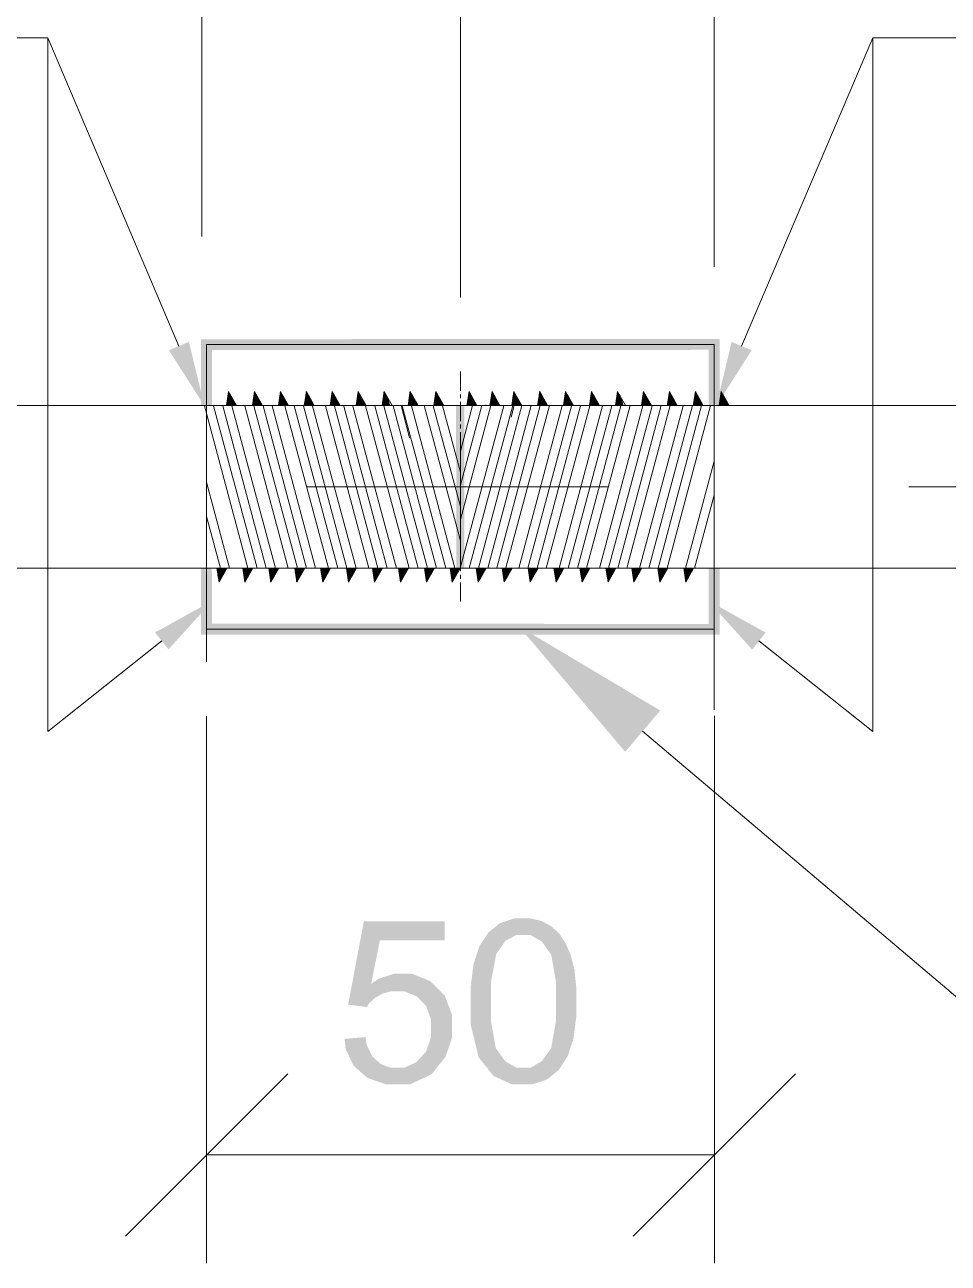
# Model space of a CAD drawing. Header units: millimetres. Extents: x 2 to 579, y 1 to 405.
# Drawn here: x 196 to 203.67, y 104 to 114.29 of the extents above; entities that cross this region are included whole.
import ezdxf

# ---------------------------------------------------------------- set-up
doc = ezdxf.new("R2010")
doc.units = ezdxf.units.MM
doc.linetypes.add('XKITLINE00', pattern=[0])
doc.layers.add('LinkedObject', color=7, linetype='Continuous', lineweight=0)

# ---------------------------------------------------------------- blocks, each defined once
blk = doc.blocks.new('*A4')
at = {"layer": 'LinkedObject'}
for color, points in [(6, [(197.197, 111.585), (197.363, 111.655), (197.491, 111.123)]), (4, [(201.774, 111.679), (197.554, 111.587), (197.464, 111.677)]), (4, [(197.464, 111.677), (197.554, 111.125), (197.464, 111.125)]), (4, [(197.554, 111.587), (197.554, 111.125), (197.464, 111.677)]), (4, [(201.684, 111.589), (197.554, 111.587), (201.774, 111.679)]), (4, [(201.774, 111.125), (201.684, 111.589), (201.774, 111.679)]), (4, [(201.684, 111.125), (201.684, 111.589), (201.774, 111.125)]), (6, [(201.874, 111.655), (202.04, 111.585), (201.746, 111.123)]), (4, [(199.583, 111.125), (199.653, 109.775), (199.586, 109.775)]), (4, [(199.651, 111.125), (199.653, 109.775), (199.583, 111.125)]), (4, [(197.463, 109.775), (197.554, 109.313), (197.464, 109.223)]), (4, [(197.553, 109.775), (197.554, 109.313), (197.463, 109.775)]), (4, [(201.774, 109.221), (201.684, 109.775), (201.774, 109.775)]), (4, [(201.684, 109.311), (201.684, 109.775), (201.774, 109.221)]), (6, [(197.193, 109.099), (197.081, 109.24), (197.56, 109.505)]), (6, [(202.156, 109.239), (202.044, 109.098), (201.677, 109.505)]), (4, [(197.554, 109.313), (201.684, 109.311), (197.464, 109.223)]), (4, [(197.464, 109.223), (201.684, 109.311), (201.774, 109.221)]), (1, [(201.28, 108.591), (200.989, 108.248), (200.104, 109.292)]), (7, [(200.07, 106.864), (200.085, 106.726), (199.948, 106.824)]), (7, [(200.144, 106.864), (200.085, 106.726), (200.07, 106.864)]), (7, [(200.085, 106.726), (200.144, 106.864), (200.142, 106.726)]), (7, [(200.144, 106.864), (200.2, 106.726), (200.142, 106.726)]), (7, [(200.293, 106.842), (200.144, 106.864), (200.198, 106.864)]), (7, [(200.334, 106.82), (200.144, 106.864), (200.293, 106.842)]), (7, [(200.297, 106.671), (200.144, 106.864), (200.334, 106.82)]), (7, [(200.2, 106.726), (200.144, 106.864), (200.297, 106.671)]), (7, [(198.95, 106.681), (198.686, 106.147), (198.817, 106.839)]), (7, [(199.487, 106.681), (198.817, 106.839), (199.487, 106.839)]), (7, [(198.95, 106.681), (198.817, 106.839), (199.487, 106.681)]), (7, [(199.851, 106.745), (199.959, 106.629), (199.778, 106.633)]), (7, [(199.994, 106.678), (199.851, 106.745), (199.9, 106.785)]), (7, [(199.959, 106.629), (199.851, 106.745), (199.994, 106.678)]), (7, [(199.948, 106.824), (200.085, 106.726), (199.9, 106.785)]), (7, [(199.9, 106.785), (200.085, 106.726), (199.994, 106.678)]), (7, [(200.334, 106.82), (200.335, 106.616), (200.297, 106.671)]), (7, [(200.375, 106.798), (200.335, 106.616), (200.334, 106.82)]), (7, [(200.443, 106.735), (200.335, 106.616), (200.375, 106.798)]), (7, [(198.877, 106.319), (198.686, 106.147), (198.95, 106.681)]), (7, [(200.469, 106.694), (200.335, 106.616), (200.443, 106.735)]), (7, [(200.469, 106.694), (200.374, 106.562), (200.335, 106.616)]), (7, [(200.496, 106.653), (200.374, 106.562), (200.469, 106.694)]), (7, [(200.538, 106.552), (200.374, 106.562), (200.496, 106.653)]), (7, [(199.917, 106.568), (199.704, 106.294), (199.753, 106.56)]), (7, [(199.874, 106.34), (199.704, 106.294), (199.917, 106.568)]), (7, [(199.753, 106.56), (199.704, 106.294), (199.729, 106.487)]), (7, [(199.778, 106.633), (199.959, 106.629), (199.753, 106.56)]), (7, [(199.753, 106.56), (199.959, 106.629), (199.917, 106.568)]), (7, [(200.553, 106.493), (200.413, 106.34), (200.374, 106.562)]), (7, [(200.553, 106.493), (200.374, 106.562), (200.538, 106.552)]), (7, [(200.568, 106.434), (200.413, 106.34), (200.553, 106.493)]), (7, [(200.583, 106.274), (200.413, 106.34), (200.568, 106.434)]), (7, [(199.065, 106.403), (198.877, 106.319), (198.937, 106.361)]), (7, [(199.047, 106.258), (198.877, 106.319), (199.065, 106.403)]), (7, [(199.047, 106.258), (199.065, 106.403), (199.087, 106.258)]), (7, [(199.087, 106.258), (199.065, 106.403), (199.152, 106.258)]), (7, [(199.131, 106.403), (199.152, 106.258), (199.065, 106.403)]), (7, [(199.368, 106.342), (199.131, 106.403), (199.22, 106.403)]), (7, [(199.256, 106.216), (199.131, 106.403), (199.368, 106.342)]), (7, [(199.152, 106.258), (199.131, 106.403), (199.256, 106.216)]), (7, [(199.256, 106.216), (199.368, 106.342), (199.296, 106.175)]), (7, [(199.296, 106.175), (199.368, 106.342), (199.335, 106.134)]), (7, [(199.429, 106.281), (199.335, 106.134), (199.368, 106.342)]), (7, [(199.704, 106.174), (199.874, 106.34), (199.874, 106.174)]), (7, [(199.704, 106.294), (199.874, 106.34), (199.704, 106.174)]), (7, [(200.583, 106.274), (200.413, 106.174), (200.413, 106.34)]), (7, [(198.686, 106.147), (198.877, 106.319), (198.974, 106.239)]), (7, [(198.942, 106.221), (198.686, 106.147), (198.974, 106.239)]), (7, [(198.974, 106.239), (198.877, 106.319), (199.047, 106.258)]), (7, [(199.335, 106.134), (199.429, 106.281), (199.375, 106.023)]), (7, [(199.375, 106.023), (199.429, 106.281), (199.55, 106.062)]), (7, [(199.55, 106.062), (199.429, 106.281), (199.49, 106.22)]), (7, [(200.583, 106.174), (200.413, 106.174), (200.583, 106.274)]), (7, [(198.91, 106.203), (198.686, 106.147), (198.942, 106.221)]), (7, [(198.86, 106.156), (198.686, 106.147), (198.91, 106.203)]), (7, [(198.686, 106.147), (198.86, 106.156), (198.842, 106.127)]), (7, [(199.874, 106.174), (199.704, 105.984), (199.704, 106.174)]), (7, [(199.874, 106.007), (199.704, 105.984), (199.874, 106.174)]), (7, [(200.583, 106.174), (200.413, 106.008), (200.413, 106.174)]), (7, [(200.583, 106.055), (200.413, 106.008), (200.583, 106.174)]), (7, [(199.375, 106.023), (199.55, 106.062), (199.375, 105.952)]), (7, [(199.375, 105.952), (199.55, 106.062), (199.375, 105.877)]), (7, [(199.55, 105.966), (199.375, 105.877), (199.55, 106.062)]), (7, [(200.374, 105.787), (200.583, 106.055), (200.534, 105.79)]), (7, [(200.413, 106.008), (200.583, 106.055), (200.374, 105.787)]), (7, [(200.534, 105.79), (200.583, 106.055), (200.559, 105.863)]), (7, [(199.334, 105.757), (199.55, 105.966), (199.444, 105.649)]), (7, [(199.375, 105.877), (199.55, 105.966), (199.334, 105.757)]), (7, [(199.444, 105.649), (199.55, 105.966), (199.497, 105.716)]), (7, [(199.497, 105.716), (199.55, 105.966), (199.55, 105.874)]), (7, [(199.874, 106.007), (199.838, 105.625), (199.704, 105.984)]), (7, [(199.704, 105.984), (199.838, 105.625), (199.771, 105.709)]), (7, [(199.913, 105.786), (199.838, 105.625), (199.874, 106.007)]), (7, [(198.84, 105.813), (198.657, 105.862), (198.831, 105.877)]), (7, [(198.657, 105.862), (198.789, 105.588), (198.665, 105.777)]), (7, [(198.84, 105.813), (198.789, 105.588), (198.657, 105.862)]), (7, [(198.885, 105.718), (198.789, 105.588), (198.84, 105.813)]), (7, [(198.665, 105.777), (198.789, 105.588), (198.731, 105.64)]), (7, [(198.789, 105.588), (198.885, 105.718), (198.848, 105.537)]), (7, [(198.92, 105.686), (198.848, 105.537), (198.885, 105.718)]), (7, [(199.293, 105.712), (199.444, 105.649), (199.252, 105.667)]), (7, [(199.334, 105.757), (199.444, 105.649), (199.293, 105.712)]), (7, [(199.838, 105.625), (199.913, 105.786), (199.952, 105.731)]), (7, [(199.991, 105.676), (199.838, 105.625), (199.952, 105.731)]), (7, [(200.335, 105.732), (200.437, 105.604), (200.296, 105.677)]), (7, [(200.534, 105.79), (200.335, 105.732), (200.374, 105.787)]), (7, [(200.51, 105.717), (200.335, 105.732), (200.534, 105.79)]), (7, [(200.437, 105.604), (200.335, 105.732), (200.51, 105.717)]), (7, [(198.955, 105.654), (198.848, 105.537), (198.92, 105.686)]), (7, [(198.955, 105.654), (199.09, 105.485), (198.848, 105.537)]), (7, [(199.04, 105.622), (199.09, 105.485), (198.955, 105.654)]), (7, [(199.09, 105.622), (199.09, 105.485), (199.04, 105.622)]), (7, [(199.09, 105.485), (199.444, 105.649), (199.202, 105.485)]), (7, [(199.15, 105.622), (199.444, 105.649), (199.09, 105.485)]), (7, [(199.15, 105.622), (199.09, 105.485), (199.09, 105.622)]), (7, [(199.252, 105.667), (199.444, 105.649), (199.15, 105.622)]), (7, [(199.202, 105.485), (199.444, 105.649), (199.379, 105.567)]), (7, [(199.991, 105.676), (200.144, 105.485), (199.838, 105.625)]), (7, [(199.838, 105.625), (200.144, 105.485), (199.893, 105.555)]), (7, [(200.087, 105.622), (200.144, 105.485), (199.991, 105.676)]), (7, [(200.144, 105.485), (200.087, 105.622), (200.144, 105.622)]), (7, [(200.144, 105.485), (200.201, 105.622), (200.218, 105.485)]), (7, [(200.201, 105.622), (200.144, 105.485), (200.144, 105.622)]), (7, [(200.389, 105.565), (200.201, 105.622), (200.296, 105.677)]), (7, [(200.34, 105.525), (200.201, 105.622), (200.389, 105.565)]), (7, [(200.218, 105.485), (200.201, 105.622), (200.34, 105.525)]), (7, [(200.296, 105.677), (200.437, 105.604), (200.389, 105.565)]), (7, [(198.848, 105.537), (199.09, 105.485), (198.998, 105.485)]), (7, [(199.893, 105.555), (200.144, 105.485), (200.046, 105.485)])]:
    blk.add_hatch(color=color, dxfattribs=at).paths.add_polyline_path(points, flags=17)
at = {"layer": 'LinkedObject', "color": 6, "linetype": 'XKITLINE00', "lineweight": 0}
for p, q in [((197.469, 112.532), (197.469, 121.212)), ((199.619, 112.025), (199.619, 121.212)), ((199.619, 112.309), (199.619, 121.212)), ((201.729, 112.279), (201.729, 121.212)), ((196.191, 114.183), (191.195, 114.183)), ((197.28, 111.62), (196.191, 114.183)), ((196.191, 108.418), (196.191, 114.183)), ((201.957, 111.62), (203.047, 114.183)), ((203.046, 108.418), (203.047, 114.183)), ((203.047, 114.183), (208.042, 114.183)), ((198.346, 110.45), (200.846, 110.45)), ((203.346, 110.45), (216.519, 110.45)), ((197.137, 109.169), (196.191, 108.418)), ((202.1, 109.169), (203.046, 108.418)), ((197.51, 108.545), (197.51, 103.998)), ((201.73, 108.547), (201.73, 103.998)), ((198.185, 105.573), (196.835, 104.223)), ((201.055, 104.223), (202.405, 105.573)), ((197.51, 104.898), (201.73, 104.898))]:
    blk.add_line(p, q, dxfattribs=at)
at = {"layer": 'LinkedObject', "color": 7, "linetype": 'XKITLINE00', "lineweight": 0}
for p, q in [((197.469, 111.632), (197.469, 111.632)), ((199.619, 111.409), (199.619, 111.409)), ((201.729, 111.379), (201.729, 111.379)), ((185.053, 111.125), (214.187, 111.125)), ((199.619, 111.125), (199.619, 111.125)), ((214.187, 109.775), (185.053, 109.775)), ((197.51, 109.445), (197.51, 109.445)), ((201.73, 109.447), (201.73, 109.447)), ((201.73, 104.898), (201.73, 104.898))]:
    blk.add_line(p, q, dxfattribs=at)
at = {"layer": 'LinkedObject', "color": 4, "linetype": 'XKITLINE00', "lineweight": 0}
for p, q in [((197.509, 111.632), (201.729, 111.634)), ((197.509, 111.125), (197.509, 111.632)), ((201.729, 111.125), (201.729, 111.634)), ((201.729, 111.634), (201.729, 108.597)), ((197.509, 111.485), (197.509, 108.996)), ((199.619, 110.747), (199.619, 109.775)), ((197.509, 109.775), (197.509, 109.268)), ((201.729, 109.776), (201.729, 109.266)), ((197.509, 109.268), (201.729, 109.266))]:
    blk.add_line(p, q, dxfattribs=at)
at = {"layer": 'LinkedObject', "color": 9, "linetype": 'XKITLINE00', "lineweight": 0}
for p, q in [((199.619, 111.249), (199.619, 111.409)), ((199.619, 111.187), (199.619, 111.218)), ((199.619, 110.999), (199.619, 111.156)), ((199.619, 110.997), (199.619, 111.125)), ((199.619, 110.937), (199.619, 110.968)), ((199.619, 110.935), (199.619, 110.966)), ((199.619, 110.749), (199.619, 110.906)), ((199.619, 110.747), (199.619, 110.903)), ((199.619, 110.687), (199.619, 110.718)), ((199.619, 110.685), (199.619, 110.716)), ((199.619, 110.499), (199.619, 110.656)), ((199.619, 110.497), (199.619, 110.653)), ((199.619, 110.437), (199.619, 110.468)), ((199.619, 110.435), (199.619, 110.466)), ((199.619, 110.249), (199.619, 110.406)), ((199.619, 110.247), (199.619, 110.403)), ((199.619, 110.187), (199.619, 110.218)), ((199.619, 110.185), (199.619, 110.216)), ((199.619, 109.999), (199.619, 110.156)), ((199.619, 109.997), (199.619, 110.153)), ((199.619, 109.937), (199.619, 109.968)), ((199.619, 109.935), (199.619, 109.966)), ((199.619, 109.749), (199.619, 109.906)), ((199.619, 109.775), (199.619, 109.903)), ((199.619, 109.687), (199.619, 109.718)), ((199.619, 109.496), (199.619, 109.656))]:
    blk.add_line(p, q, dxfattribs=at)
at = {"layer": 'LinkedObject', "color": 1, "linetype": 'XKITLINE00', "lineweight": 0}
for p, q in [((197.692, 111.243), (197.675, 111.125)), ((197.681, 111.169), (197.693, 111.125)), ((197.682, 111.176), (197.696, 111.125)), ((197.684, 111.19), (197.702, 111.125)), ((197.685, 111.198), (197.705, 111.125)), ((197.687, 111.212), (197.711, 111.125)), ((197.688, 111.219), (197.714, 111.125)), ((197.691, 111.234), (197.72, 111.125)), ((197.758, 111.125), (197.692, 111.243)), ((197.692, 111.241), (197.723, 111.125)), ((197.702, 111.225), (197.729, 111.125)), ((197.708, 111.214), (197.732, 111.125)), ((197.719, 111.194), (197.738, 111.125)), ((197.725, 111.183), (197.741, 111.125)), ((197.907, 111.243), (197.89, 111.125)), ((197.897, 111.169), (197.909, 111.125)), ((197.898, 111.176), (197.912, 111.125)), ((197.9, 111.191), (197.918, 111.125)), ((197.901, 111.198), (197.921, 111.125)), ((197.903, 111.212), (197.927, 111.125)), ((197.904, 111.22), (197.929, 111.125)), ((197.906, 111.234), (197.935, 111.125)), ((197.973, 111.125), (197.907, 111.243)), ((197.907, 111.241), (197.938, 111.125)), ((197.918, 111.224), (197.944, 111.125)), ((197.924, 111.214), (197.947, 111.125)), ((197.935, 111.193), (197.953, 111.125)), ((197.941, 111.183), (197.956, 111.125)), ((198.123, 111.243), (198.106, 111.125)), ((198.112, 111.169), (198.124, 111.125)), ((198.113, 111.177), (198.127, 111.125)), ((198.115, 111.191), (198.133, 111.125)), ((198.117, 111.198), (198.136, 111.125)), ((198.119, 111.213), (198.142, 111.125)), ((198.12, 111.22), (198.145, 111.125)), ((198.122, 111.234), (198.151, 111.125)), ((198.189, 111.125), (198.123, 111.243)), ((198.123, 111.242), (198.154, 111.125)), ((198.134, 111.224), (198.16, 111.125)), ((198.139, 111.214), (198.163, 111.125)), ((198.151, 111.193), (198.169, 111.125)), ((198.157, 111.182), (198.172, 111.125)), ((198.339, 111.243), (198.321, 111.125)), ((198.328, 111.17), (198.34, 111.125)), ((198.329, 111.177), (198.343, 111.125)), ((198.331, 111.191), (198.349, 111.125)), ((198.332, 111.199), (198.352, 111.125)), ((198.334, 111.213), (198.358, 111.125)), ((198.335, 111.22), (198.361, 111.125)), ((198.337, 111.235), (198.367, 111.125)), ((198.338, 111.242), (198.37, 111.125)), ((198.404, 111.125), (198.339, 111.243)), ((198.349, 111.223), (198.376, 111.125)), ((198.355, 111.213), (198.379, 111.125)), ((198.367, 111.192), (198.385, 111.125)), ((198.372, 111.182), (198.388, 111.125)), ((198.554, 111.243), (198.537, 111.125)), ((198.543, 111.17), (198.556, 111.125)), ((198.545, 111.177), (198.559, 111.125)), ((198.547, 111.192), (198.565, 111.125)), ((198.548, 111.199), (198.568, 111.125)), ((198.55, 111.213), (198.574, 111.125)), ((198.551, 111.221), (198.577, 111.125)), ((198.553, 111.235), (198.583, 111.125)), ((198.62, 111.125), (198.554, 111.243)), ((198.554, 111.242), (198.586, 111.125)), ((198.565, 111.223), (198.592, 111.125)), ((198.571, 111.213), (198.594, 111.125)), ((198.583, 111.192), (198.6, 111.125)), ((198.588, 111.182), (198.603, 111.125)), ((198.77, 111.243), (198.752, 111.125)), ((198.759, 111.17), (198.771, 111.125)), ((198.76, 111.177), (198.774, 111.125)), ((198.762, 111.192), (198.78, 111.125)), ((198.763, 111.199), (198.783, 111.125)), ((198.765, 111.214), (198.789, 111.125)), ((198.766, 111.221), (198.792, 111.125)), ((198.769, 111.235), (198.798, 111.125)), ((198.77, 111.243), (198.801, 111.125)), ((198.835, 111.125), (198.77, 111.243)), ((198.781, 111.223), (198.807, 111.125)), ((198.787, 111.212), (198.81, 111.125)), ((198.798, 111.192), (198.816, 111.125)), ((198.804, 111.181), (198.819, 111.125)), ((198.985, 111.243), (198.968, 111.125)), ((198.975, 111.171), (198.987, 111.125)), ((198.976, 111.178), (198.99, 111.125)), ((198.978, 111.192), (198.996, 111.125)), ((198.979, 111.199), (198.999, 111.125)), ((198.981, 111.214), (199.005, 111.125)), ((198.982, 111.221), (199.008, 111.125)), ((198.984, 111.236), (199.014, 111.125)), ((198.985, 111.243), (199.017, 111.125)), ((199.051, 111.125), (198.985, 111.243)), ((198.997, 111.222), (199.023, 111.125)), ((199.003, 111.212), (199.026, 111.125)), ((199.014, 111.191), (199.032, 111.125)), ((199.201, 111.243), (199.184, 111.125)), ((199.19, 111.168), (199.201, 111.125)), ((199.191, 111.175), (199.204, 111.125)), ((199.193, 111.19), (199.21, 111.125)), ((199.194, 111.197), (199.213, 111.125)), ((199.196, 111.211), (199.219, 111.125)), ((199.197, 111.219), (199.222, 111.125)), ((199.199, 111.233), (199.228, 111.125)), ((199.2, 111.24), (199.231, 111.125)), ((199.267, 111.125), (199.201, 111.243)), ((199.21, 111.226), (199.237, 111.125)), ((199.216, 111.215), (199.24, 111.125)), ((199.228, 111.195), (199.246, 111.125)), ((199.233, 111.184), (199.249, 111.125)), ((199.416, 111.243), (199.399, 111.125)), ((199.405, 111.168), (199.417, 111.125)), ((199.407, 111.176), (199.42, 111.125)), ((199.409, 111.19), (199.426, 111.125)), ((199.41, 111.197), (199.429, 111.125)), ((199.412, 111.212), (199.435, 111.125)), ((199.413, 111.219), (199.438, 111.125)), ((199.415, 111.233), (199.444, 111.125)), ((199.482, 111.125), (199.416, 111.243)), ((199.416, 111.241), (199.447, 111.125)), ((199.426, 111.225), (199.453, 111.125)), ((199.432, 111.215), (199.456, 111.125)), ((199.443, 111.194), (199.462, 111.125)), ((199.449, 111.184), (199.465, 111.125)), ((199.691, 111.243), (199.674, 111.125)), ((199.68, 111.169), (199.692, 111.125)), ((199.681, 111.176), (199.695, 111.125)), ((199.683, 111.19), (199.701, 111.125)), ((199.684, 111.198), (199.704, 111.125)), ((199.686, 111.212), (199.71, 111.125)), ((199.687, 111.219), (199.713, 111.125)), ((199.689, 111.234), (199.719, 111.125)), ((199.757, 111.125), (199.691, 111.243)), ((199.691, 111.241), (199.722, 111.125)), ((199.701, 111.225), (199.728, 111.125)), ((199.707, 111.214), (199.731, 111.125)), ((199.718, 111.194), (199.737, 111.125)), ((199.724, 111.183), (199.74, 111.125)), ((199.882, 111.243), (199.865, 111.125)), ((199.871, 111.169), (199.883, 111.125)), ((199.872, 111.176), (199.886, 111.125)), ((199.874, 111.191), (199.892, 111.125)), ((199.875, 111.198), (199.895, 111.125)), ((199.877, 111.212), (199.901, 111.125)), ((199.878, 111.22), (199.904, 111.125)), ((199.881, 111.234), (199.91, 111.125)), ((199.948, 111.125), (199.882, 111.243)), ((199.882, 111.241), (199.913, 111.125)), ((199.892, 111.224), (199.919, 111.125)), ((199.898, 111.214), (199.922, 111.125)), ((199.91, 111.193), (199.928, 111.125)), ((199.915, 111.183), (199.931, 111.125)), ((200.063, 111.243), (200.046, 111.125)), ((200.052, 111.169), (200.064, 111.125)), ((200.053, 111.176), (200.067, 111.125)), ((200.055, 111.191), (200.073, 111.125)), ((200.056, 111.198), (200.076, 111.125)), ((200.059, 111.213), (200.082, 111.125)), ((200.06, 111.22), (200.085, 111.125)), ((200.062, 111.234), (200.091, 111.125)), ((200.129, 111.125), (200.063, 111.243)), ((200.063, 111.242), (200.094, 111.125)), ((200.074, 111.224), (200.1, 111.125)), ((200.079, 111.214), (200.103, 111.125)), ((200.091, 111.193), (200.109, 111.125)), ((200.097, 111.182), (200.112, 111.125)), ((200.279, 111.243), (200.261, 111.125)), ((200.268, 111.17), (200.28, 111.125)), ((200.269, 111.177), (200.283, 111.125)), ((200.271, 111.191), (200.289, 111.125)), ((200.272, 111.199), (200.292, 111.125)), ((200.274, 111.213), (200.298, 111.125)), ((200.275, 111.22), (200.301, 111.125)), ((200.277, 111.235), (200.307, 111.125)), ((200.278, 111.242), (200.31, 111.125)), ((200.344, 111.125), (200.279, 111.243)), ((200.289, 111.223), (200.316, 111.125)), ((200.295, 111.213), (200.319, 111.125)), ((200.307, 111.192), (200.325, 111.125)), ((200.312, 111.182), (200.328, 111.125)), ((200.494, 111.243), (200.477, 111.125)), ((200.483, 111.17), (200.496, 111.125)), ((200.484, 111.177), (200.499, 111.125)), ((200.487, 111.192), (200.505, 111.125)), ((200.488, 111.199), (200.507, 111.125)), ((200.49, 111.213), (200.513, 111.125)), ((200.491, 111.221), (200.516, 111.125)), ((200.493, 111.235), (200.522, 111.125)), ((200.56, 111.125), (200.494, 111.243)), ((200.494, 111.242), (200.525, 111.125)), ((200.505, 111.223), (200.531, 111.125)), ((200.511, 111.213), (200.534, 111.125)), ((200.522, 111.192), (200.54, 111.125)), ((200.528, 111.182), (200.543, 111.125)), ((200.71, 111.243), (200.692, 111.125)), ((200.699, 111.17), (200.711, 111.125)), ((200.7, 111.177), (200.714, 111.125)), ((200.702, 111.192), (200.72, 111.125)), ((200.703, 111.199), (200.723, 111.125)), ((200.705, 111.214), (200.729, 111.125)), ((200.706, 111.221), (200.732, 111.125)), ((200.709, 111.235), (200.738, 111.125)), ((200.71, 111.243), (200.741, 111.125)), ((200.775, 111.125), (200.71, 111.243)), ((200.721, 111.223), (200.747, 111.125)), ((200.727, 111.212), (200.75, 111.125)), ((200.738, 111.191), (200.756, 111.125)), ((200.744, 111.181), (200.759, 111.125)), ((200.925, 111.243), (200.908, 111.125)), ((200.915, 111.17), (200.927, 111.125)), ((200.916, 111.178), (200.93, 111.125)), ((200.918, 111.192), (200.936, 111.125)), ((200.919, 111.199), (200.939, 111.125)), ((200.921, 111.214), (200.945, 111.125)), ((200.922, 111.221), (200.948, 111.125)), ((200.924, 111.236), (200.954, 111.125)), ((200.925, 111.243), (200.957, 111.125)), ((200.991, 111.125), (200.925, 111.243)), ((200.937, 111.222), (200.963, 111.125)), ((200.943, 111.212), (200.966, 111.125)), ((200.954, 111.191), (200.972, 111.125)), ((201.141, 111.243), (201.124, 111.125)), ((201.13, 111.168), (201.141, 111.125)), ((201.131, 111.175), (201.144, 111.125)), ((201.133, 111.19), (201.15, 111.125)), ((201.134, 111.197), (201.153, 111.125)), ((201.136, 111.211), (201.159, 111.125)), ((201.137, 111.219), (201.162, 111.125)), ((201.139, 111.233), (201.168, 111.125)), ((201.14, 111.24), (201.171, 111.125)), ((201.207, 111.125), (201.141, 111.243)), ((201.15, 111.226), (201.177, 111.125)), ((201.156, 111.215), (201.18, 111.125)), ((201.168, 111.195), (201.186, 111.125)), ((201.173, 111.184), (201.189, 111.125)), ((201.356, 111.243), (201.339, 111.125)), ((201.345, 111.168), (201.357, 111.125)), ((201.346, 111.176), (201.36, 111.125)), ((201.349, 111.19), (201.366, 111.125)), ((201.35, 111.197), (201.369, 111.125)), ((201.352, 111.212), (201.375, 111.125)), ((201.353, 111.219), (201.378, 111.125)), ((201.355, 111.234), (201.384, 111.125)), ((201.422, 111.125), (201.356, 111.243)), ((201.356, 111.241), (201.387, 111.125)), ((201.366, 111.225), (201.393, 111.125)), ((201.372, 111.215), (201.396, 111.125)), ((201.383, 111.194), (201.402, 111.125)), ((201.389, 111.184), (201.405, 111.125)), ((201.572, 111.243), (201.555, 111.125)), ((201.561, 111.169), (201.573, 111.125)), ((201.562, 111.176), (201.576, 111.125)), ((201.564, 111.19), (201.582, 111.125)), ((201.565, 111.198), (201.585, 111.125)), ((201.567, 111.212), (201.591, 111.125)), ((201.568, 111.219), (201.594, 111.125)), ((201.571, 111.234), (201.6, 111.125)), ((201.638, 111.125), (201.572, 111.243)), ((201.572, 111.241), (201.603, 111.125)), ((201.582, 111.225), (201.609, 111.125)), ((201.588, 111.214), (201.612, 111.125)), ((201.599, 111.194), (201.618, 111.125)), ((201.605, 111.183), (201.621, 111.125)), ((201.787, 111.243), (201.77, 111.125)), ((201.777, 111.169), (201.788, 111.125)), ((201.778, 111.176), (201.791, 111.125)), ((201.78, 111.191), (201.797, 111.125)), ((201.781, 111.198), (201.8, 111.125)), ((201.783, 111.212), (201.806, 111.125)), ((201.784, 111.22), (201.809, 111.125)), ((201.786, 111.234), (201.815, 111.125)), ((201.853, 111.125), (201.787, 111.243)), ((201.787, 111.241), (201.818, 111.125)), ((201.798, 111.224), (201.824, 111.125)), ((201.803, 111.214), (201.827, 111.125)), ((201.815, 111.193), (201.833, 111.125)), ((201.821, 111.183), (201.836, 111.125)), ((197.491, 111.123), (197.853, 109.774)), ((197.567, 111.123), (197.929, 109.774)), ((197.644, 111.123), (198.005, 109.774)), ((197.675, 111.125), (197.675, 111.125)), ((197.676, 111.132), (197.678, 111.125)), ((197.678, 111.147), (197.684, 111.125)), ((197.679, 111.154), (197.687, 111.125)), ((197.72, 111.123), (198.081, 109.773)), ((197.737, 111.163), (197.747, 111.125)), ((197.742, 111.152), (197.75, 111.125)), ((197.754, 111.132), (197.756, 111.125)), ((197.826, 111.123), (198.188, 109.774)), ((197.89, 111.126), (197.891, 111.125)), ((197.891, 111.133), (197.894, 111.125)), ((197.894, 111.147), (197.9, 111.125)), ((197.895, 111.154), (197.903, 111.125)), ((197.903, 111.123), (198.264, 109.774)), ((197.952, 111.162), (197.962, 111.125)), ((197.958, 111.152), (197.965, 111.125)), ((197.97, 111.131), (197.971, 111.125)), ((197.979, 111.123), (198.34, 109.773)), ((198.055, 111.123), (198.416, 109.773)), ((198.106, 111.126), (198.106, 111.125)), ((198.107, 111.133), (198.109, 111.125)), ((198.109, 111.148), (198.115, 111.125)), ((198.11, 111.155), (198.118, 111.125)), ((198.161, 111.123), (198.523, 109.774)), ((198.168, 111.162), (198.178, 111.125)), ((198.174, 111.151), (198.181, 111.125)), ((198.186, 111.131), (198.187, 111.125)), ((198.238, 111.123), (198.599, 109.773)), ((198.314, 111.123), (198.675, 109.773)), ((198.322, 111.126), (198.322, 111.125)), ((198.323, 111.133), (198.325, 111.125)), ((198.325, 111.148), (198.331, 111.125)), ((198.326, 111.155), (198.334, 111.125)), ((198.384, 111.161), (198.394, 111.125)), ((198.39, 111.151), (198.397, 111.125)), ((198.39, 111.122), (198.752, 109.773)), ((198.401, 111.13), (198.403, 111.125)), ((198.497, 111.123), (198.858, 109.773)), ((198.537, 111.126), (198.538, 111.125)), ((198.538, 111.134), (198.541, 111.125)), ((198.54, 111.148), (198.547, 111.125)), ((198.541, 111.155), (198.55, 111.125)), ((198.573, 111.123), (198.934, 109.773)), ((198.6, 111.161), (198.609, 111.125)), ((198.606, 111.151), (198.612, 111.125)), ((198.617, 111.13), (198.618, 111.125)), ((198.649, 111.122), (199.01, 109.773)), ((198.725, 111.122), (199.087, 109.773)), ((198.753, 111.127), (198.753, 111.125)), ((198.754, 111.134), (198.756, 111.125)), ((198.756, 111.148), (198.762, 111.125)), ((198.757, 111.156), (198.765, 111.125)), ((198.816, 111.16), (198.825, 111.125)), ((198.821, 111.15), (198.828, 111.125)), ((198.831, 111.124), (199.193, 109.774)), ((198.833, 111.129), (198.834, 111.125)), ((198.907, 111.124), (199.269, 109.774)), ((198.968, 111.127), (198.969, 111.125)), ((198.969, 111.134), (198.972, 111.125)), ((198.972, 111.149), (198.978, 111.125)), ((198.973, 111.156), (198.981, 111.125)), ((198.984, 111.124), (199.345, 109.774)), ((199.06, 111.123), (199.421, 109.774)), ((199.126, 111.125), (199.197, 110.857)), ((199.136, 111.123), (199.498, 109.774)), ((199.185, 111.132), (199.186, 111.125)), ((199.187, 111.146), (199.192, 111.125)), ((199.188, 111.154), (199.195, 111.125)), ((199.212, 111.123), (199.574, 109.773)), ((199.245, 111.163), (199.255, 111.125)), ((199.251, 111.153), (199.258, 111.125)), ((199.262, 111.132), (199.264, 111.125)), ((199.318, 111.125), (199.619, 110.002)), ((199.394, 111.124), (199.619, 110.287)), ((199.399, 111.125), (199.399, 111.125)), ((199.4, 111.132), (199.402, 111.125)), ((199.402, 111.147), (199.408, 111.125)), ((199.403, 111.154), (199.411, 111.125)), ((199.461, 111.163), (199.471, 111.125)), ((199.467, 111.153), (199.474, 111.125)), ((199.471, 111.124), (199.619, 110.571)), ((199.478, 111.132), (199.48, 111.125)), ((199.615, 111.125), (199.615, 111.125)), ((199.979, 111.124), (199.617, 109.775)), ((199.618, 111.125), (199.618, 111.125)), ((199.873, 111.126), (199.619, 110.18)), ((199.796, 111.126), (199.619, 110.463)), ((199.72, 111.126), (199.619, 110.747)), ((199.676, 111.147), (199.682, 111.125)), ((199.678, 111.154), (199.686, 111.125)), ((199.682, 111.152), (199.69, 111.125)), ((200.055, 111.125), (199.693, 109.775)), ((199.694, 111.132), (199.696, 111.125)), ((199.735, 111.163), (199.746, 111.125)), ((200.131, 111.125), (199.769, 109.775)), ((199.83, 111.125), (199.831, 111.125)), ((199.831, 111.133), (199.834, 111.125)), ((200.207, 111.125), (199.846, 109.775)), ((199.868, 111.147), (199.874, 111.125)), ((199.869, 111.154), (199.877, 111.125)), ((199.91, 111.131), (199.911, 111.125)), ((200.283, 111.125), (199.922, 109.776)), ((199.927, 111.162), (199.937, 111.125)), ((199.933, 111.152), (199.94, 111.125)), ((200.36, 111.125), (199.998, 109.776)), ((200.066, 111.125), (200.041, 111.03)), ((200.046, 111.126), (200.046, 111.125)), ((200.047, 111.133), (200.049, 111.125)), ((200.049, 111.148), (200.055, 111.125)), ((200.05, 111.155), (200.058, 111.125)), ((200.466, 111.124), (200.104, 109.774)), ((200.108, 111.162), (200.118, 111.125)), ((200.114, 111.151), (200.121, 111.125)), ((200.125, 111.131), (200.127, 111.125)), ((200.542, 111.124), (200.18, 109.774)), ((200.618, 111.124), (200.257, 109.775)), ((200.262, 111.126), (200.262, 111.125)), ((200.263, 111.133), (200.265, 111.125)), ((200.265, 111.148), (200.271, 111.125)), ((200.266, 111.155), (200.274, 111.125)), ((200.324, 111.161), (200.334, 111.125)), ((200.33, 111.151), (200.337, 111.125)), ((200.694, 111.124), (200.333, 109.775)), ((200.341, 111.13), (200.343, 111.125)), ((200.801, 111.124), (200.439, 109.774)), ((200.477, 111.126), (200.478, 111.125)), ((200.478, 111.134), (200.481, 111.125)), ((200.48, 111.148), (200.487, 111.125)), ((200.481, 111.155), (200.49, 111.125)), ((200.877, 111.124), (200.515, 109.775)), ((200.54, 111.161), (200.549, 111.125)), ((200.546, 111.15), (200.552, 111.125)), ((200.557, 111.13), (200.558, 111.125)), ((200.953, 111.124), (200.592, 109.775)), ((201.029, 111.125), (200.668, 109.775)), ((200.693, 111.127), (200.693, 111.125)), ((200.694, 111.134), (200.696, 111.125)), ((200.696, 111.148), (200.702, 111.125)), ((200.697, 111.156), (200.705, 111.125)), ((200.756, 111.16), (200.765, 111.125)), ((200.761, 111.15), (200.768, 111.125)), ((200.773, 111.129), (200.774, 111.125)), ((201.136, 111.124), (200.774, 109.775)), ((200.908, 111.127), (200.909, 111.125)), ((200.909, 111.134), (200.912, 111.125)), ((200.911, 111.149), (200.918, 111.125)), ((200.913, 111.156), (200.921, 111.125)), ((201.288, 111.125), (200.927, 109.775)), ((201.364, 111.125), (201.003, 109.775)), ((201.471, 111.124), (201.109, 109.775)), ((201.125, 111.132), (201.126, 111.125)), ((201.127, 111.146), (201.132, 111.125)), ((201.128, 111.154), (201.135, 111.125)), ((201.185, 111.164), (201.195, 111.125)), ((201.547, 111.125), (201.186, 109.775)), ((201.191, 111.153), (201.198, 111.125)), ((201.202, 111.132), (201.204, 111.125)), ((201.623, 111.125), (201.262, 109.775)), ((201.699, 111.125), (201.338, 109.775)), ((201.339, 111.125), (201.339, 111.125)), ((201.34, 111.132), (201.342, 111.125)), ((201.342, 111.147), (201.348, 111.125)), ((201.343, 111.154), (201.351, 111.125)), ((201.401, 111.163), (201.411, 111.125)), ((201.407, 111.153), (201.414, 111.125)), ((201.418, 111.132), (201.42, 111.125)), ((201.555, 111.125), (201.555, 111.125)), ((201.556, 111.132), (201.558, 111.125)), ((201.558, 111.147), (201.564, 111.125)), ((201.559, 111.154), (201.567, 111.125)), ((201.617, 111.163), (201.627, 111.125)), ((201.622, 111.152), (201.63, 111.125)), ((201.634, 111.132), (201.636, 111.125)), ((201.77, 111.126), (201.77, 111.125)), ((201.771, 111.133), (201.773, 111.125)), ((201.773, 111.147), (201.779, 111.125)), ((201.774, 111.154), (201.782, 111.125)), ((201.832, 111.162), (201.842, 111.125)), ((201.838, 111.152), (201.845, 111.125)), ((201.85, 111.131), (201.851, 111.125)), ((201.729, 110.665), (201.49, 109.775)), ((197.509, 110.489), (197.701, 109.774)), ((201.729, 110.381), (201.566, 109.775)), ((197.509, 110.205), (197.625, 109.774)), ((197.613, 109.657), (197.595, 109.775)), ((197.597, 109.775), (197.623, 109.676)), ((197.6, 109.775), (197.625, 109.68)), ((197.601, 109.738), (197.619, 109.669)), ((197.606, 109.775), (197.629, 109.687)), ((197.609, 109.775), (197.631, 109.691)), ((197.678, 109.775), (197.613, 109.657)), ((197.615, 109.775), (197.635, 109.698)), ((197.618, 109.775), (197.637, 109.702)), ((197.624, 109.775), (197.641, 109.709)), ((197.627, 109.775), (197.643, 109.713)), ((197.633, 109.775), (197.647, 109.72)), ((197.636, 109.775), (197.649, 109.724)), ((197.642, 109.775), (197.654, 109.731)), ((197.645, 109.775), (197.656, 109.734)), ((197.651, 109.775), (197.66, 109.742)), ((197.654, 109.775), (197.662, 109.745)), ((197.66, 109.775), (197.666, 109.753)), ((197.663, 109.775), (197.668, 109.756)), ((197.669, 109.775), (197.672, 109.763)), ((197.672, 109.775), (197.674, 109.767)), ((197.678, 109.775), (197.678, 109.774)), ((197.828, 109.657), (197.811, 109.775)), ((197.812, 109.775), (197.839, 109.677)), ((197.815, 109.775), (197.841, 109.68)), ((197.816, 109.739), (197.835, 109.669)), ((197.821, 109.775), (197.845, 109.687)), ((197.824, 109.775), (197.847, 109.691)), ((197.894, 109.775), (197.828, 109.657)), ((197.83, 109.775), (197.851, 109.698)), ((197.833, 109.775), (197.853, 109.702)), ((197.839, 109.775), (197.857, 109.709)), ((197.842, 109.775), (197.859, 109.713)), ((197.848, 109.775), (197.863, 109.72)), ((197.851, 109.775), (197.865, 109.724)), ((197.857, 109.775), (197.869, 109.731)), ((197.86, 109.775), (197.871, 109.735)), ((197.866, 109.775), (197.875, 109.742)), ((197.869, 109.775), (197.877, 109.746)), ((197.875, 109.775), (197.881, 109.753)), ((197.878, 109.775), (197.883, 109.756)), ((197.884, 109.775), (197.887, 109.764)), ((197.887, 109.775), (197.889, 109.767)), ((197.893, 109.775), (197.893, 109.775)), ((198.044, 109.657), (198.026, 109.775)), ((198.028, 109.775), (198.054, 109.677)), ((198.031, 109.775), (198.056, 109.68)), ((198.032, 109.74), (198.05, 109.669)), ((198.037, 109.775), (198.061, 109.688)), ((198.04, 109.775), (198.063, 109.691)), ((198.109, 109.775), (198.044, 109.657)), ((198.046, 109.775), (198.067, 109.698)), ((198.049, 109.775), (198.069, 109.702)), ((198.055, 109.775), (198.073, 109.709)), ((198.058, 109.775), (198.075, 109.713)), ((198.064, 109.775), (198.079, 109.72)), ((198.067, 109.775), (198.081, 109.724)), ((198.073, 109.775), (198.085, 109.731)), ((198.076, 109.775), (198.087, 109.735)), ((198.082, 109.775), (198.091, 109.742)), ((198.085, 109.775), (198.093, 109.746)), ((198.091, 109.775), (198.097, 109.753)), ((198.094, 109.775), (198.099, 109.757)), ((198.1, 109.775), (198.103, 109.764)), ((198.103, 109.775), (198.105, 109.767)), ((198.109, 109.775), (198.109, 109.775)), ((198.259, 109.657), (198.242, 109.775)), ((198.244, 109.775), (198.27, 109.677)), ((198.247, 109.775), (198.272, 109.68)), ((198.247, 109.741), (198.266, 109.67)), ((198.253, 109.775), (198.276, 109.688)), ((198.256, 109.775), (198.278, 109.691)), ((198.325, 109.775), (198.259, 109.657)), ((198.262, 109.775), (198.282, 109.699)), ((198.265, 109.775), (198.284, 109.702)), ((198.271, 109.775), (198.288, 109.71)), ((198.274, 109.775), (198.29, 109.713)), ((198.28, 109.775), (198.294, 109.72)), ((198.283, 109.775), (198.296, 109.724)), ((198.289, 109.775), (198.3, 109.731)), ((198.292, 109.775), (198.302, 109.735)), ((198.298, 109.775), (198.307, 109.742)), ((198.301, 109.775), (198.309, 109.746)), ((198.307, 109.775), (198.313, 109.753)), ((198.31, 109.775), (198.315, 109.757)), ((198.316, 109.775), (198.319, 109.764)), ((198.319, 109.775), (198.321, 109.768)), ((198.325, 109.775), (198.325, 109.775)), ((198.475, 109.657), (198.457, 109.775)), ((198.459, 109.775), (198.486, 109.677)), ((198.462, 109.775), (198.488, 109.681)), ((198.462, 109.742), (198.482, 109.67)), ((198.468, 109.775), (198.492, 109.688)), ((198.471, 109.775), (198.494, 109.692)), ((198.54, 109.775), (198.475, 109.657)), ((198.477, 109.775), (198.498, 109.699)), ((198.48, 109.775), (198.5, 109.702)), ((198.486, 109.775), (198.504, 109.71)), ((198.489, 109.775), (198.506, 109.713)), ((198.495, 109.775), (198.51, 109.721)), ((198.498, 109.775), (198.512, 109.724)), ((198.504, 109.775), (198.516, 109.731)), ((198.507, 109.775), (198.518, 109.735)), ((198.513, 109.775), (198.522, 109.742)), ((198.516, 109.775), (198.524, 109.746)), ((198.522, 109.775), (198.528, 109.753)), ((198.525, 109.775), (198.53, 109.757)), ((198.531, 109.775), (198.534, 109.764)), ((198.534, 109.775), (198.536, 109.768)), ((198.54, 109.775), (198.54, 109.775)), ((198.69, 109.657), (198.673, 109.775)), ((198.675, 109.775), (198.701, 109.677)), ((198.678, 109.775), (198.703, 109.681)), ((198.678, 109.743), (198.697, 109.67)), ((198.684, 109.775), (198.707, 109.688)), ((198.687, 109.775), (198.709, 109.692)), ((198.756, 109.775), (198.69, 109.657)), ((198.693, 109.775), (198.714, 109.699)), ((198.696, 109.775), (198.716, 109.703)), ((198.702, 109.775), (198.72, 109.71)), ((198.705, 109.775), (198.722, 109.713)), ((198.711, 109.775), (198.726, 109.721)), ((198.714, 109.775), (198.728, 109.724)), ((198.72, 109.775), (198.732, 109.732)), ((198.723, 109.775), (198.734, 109.735)), ((198.729, 109.775), (198.738, 109.742)), ((198.732, 109.775), (198.74, 109.746)), ((198.738, 109.775), (198.744, 109.753)), ((198.741, 109.775), (198.746, 109.757)), ((198.747, 109.775), (198.75, 109.764)), ((198.75, 109.775), (198.752, 109.768)), ((198.756, 109.775), (198.756, 109.775)), ((198.906, 109.657), (198.889, 109.775)), ((198.891, 109.775), (198.917, 109.677)), ((198.893, 109.744), (198.913, 109.67)), ((198.894, 109.775), (198.919, 109.681)), ((198.9, 109.775), (198.923, 109.688)), ((198.903, 109.775), (198.925, 109.692)), ((198.972, 109.775), (198.906, 109.657)), ((198.909, 109.775), (198.929, 109.699)), ((198.912, 109.775), (198.931, 109.703)), ((198.918, 109.775), (198.935, 109.71)), ((198.921, 109.775), (198.937, 109.714)), ((198.927, 109.775), (198.941, 109.721)), ((198.93, 109.775), (198.943, 109.724)), ((198.936, 109.775), (198.947, 109.732)), ((198.939, 109.775), (198.949, 109.735)), ((198.945, 109.775), (198.953, 109.743)), ((198.948, 109.775), (198.955, 109.746)), ((198.954, 109.775), (198.959, 109.754)), ((198.957, 109.775), (198.962, 109.757)), ((198.963, 109.775), (198.966, 109.764)), ((198.966, 109.775), (198.968, 109.768)), ((199.121, 109.657), (199.104, 109.775)), ((199.105, 109.775), (199.132, 109.676)), ((199.108, 109.775), (199.134, 109.68)), ((199.11, 109.736), (199.128, 109.669)), ((199.114, 109.775), (199.138, 109.687)), ((199.117, 109.775), (199.14, 109.691)), ((199.187, 109.775), (199.121, 109.657)), ((199.123, 109.775), (199.144, 109.698)), ((199.126, 109.775), (199.146, 109.701)), ((199.132, 109.775), (199.15, 109.709)), ((199.135, 109.775), (199.152, 109.712)), ((199.141, 109.775), (199.156, 109.72)), ((199.144, 109.775), (199.158, 109.723)), ((199.15, 109.775), (199.162, 109.73)), ((199.153, 109.775), (199.164, 109.734)), ((199.159, 109.775), (199.168, 109.741)), ((199.162, 109.775), (199.17, 109.745)), ((199.168, 109.775), (199.174, 109.752)), ((199.171, 109.775), (199.176, 109.756)), ((199.177, 109.775), (199.18, 109.763)), ((199.18, 109.775), (199.182, 109.767)), ((199.186, 109.775), (199.186, 109.774)), ((199.337, 109.657), (199.32, 109.775)), ((199.321, 109.775), (199.348, 109.676)), ((199.324, 109.775), (199.35, 109.68)), ((199.325, 109.737), (199.343, 109.669)), ((199.33, 109.775), (199.354, 109.687)), ((199.333, 109.775), (199.356, 109.691)), ((199.403, 109.775), (199.337, 109.657)), ((199.339, 109.775), (199.36, 109.698)), ((199.342, 109.775), (199.362, 109.702)), ((199.348, 109.775), (199.366, 109.709)), ((199.351, 109.775), (199.368, 109.712)), ((199.357, 109.775), (199.372, 109.72)), ((199.36, 109.775), (199.374, 109.723)), ((199.366, 109.775), (199.378, 109.731)), ((199.369, 109.775), (199.38, 109.734)), ((199.375, 109.775), (199.384, 109.742)), ((199.378, 109.775), (199.386, 109.745)), ((199.384, 109.775), (199.39, 109.752)), ((199.387, 109.775), (199.392, 109.756)), ((199.393, 109.775), (199.396, 109.763)), ((199.396, 109.775), (199.398, 109.767)), ((199.402, 109.775), (199.402, 109.774)), ((199.552, 109.657), (199.535, 109.775)), ((199.537, 109.775), (199.563, 109.676)), ((199.54, 109.775), (199.565, 109.68)), ((199.541, 109.738), (199.559, 109.669)), ((199.546, 109.775), (199.569, 109.687)), ((199.549, 109.775), (199.571, 109.691)), ((199.618, 109.775), (199.552, 109.657)), ((199.555, 109.775), (199.575, 109.698)), ((199.558, 109.775), (199.577, 109.702)), ((199.564, 109.775), (199.581, 109.709)), ((199.567, 109.775), (199.583, 109.713)), ((199.573, 109.775), (199.587, 109.72)), ((199.576, 109.775), (199.589, 109.724)), ((199.582, 109.775), (199.593, 109.731)), ((199.585, 109.775), (199.596, 109.734)), ((199.591, 109.775), (199.6, 109.742)), ((199.594, 109.775), (199.602, 109.745)), ((199.6, 109.775), (199.606, 109.753)), ((199.603, 109.775), (199.608, 109.756)), ((199.609, 109.775), (199.612, 109.763)), ((199.612, 109.775), (199.614, 109.767)), ((199.618, 109.775), (199.618, 109.774)), ((199.768, 109.657), (199.751, 109.775)), ((199.752, 109.775), (199.779, 109.676)), ((199.755, 109.775), (199.781, 109.68)), ((199.756, 109.739), (199.775, 109.669)), ((199.761, 109.775), (199.785, 109.687)), ((199.764, 109.775), (199.787, 109.691)), ((199.834, 109.775), (199.768, 109.657)), ((199.77, 109.775), (199.791, 109.698)), ((199.773, 109.775), (199.793, 109.702)), ((199.779, 109.775), (199.797, 109.709)), ((199.782, 109.775), (199.799, 109.713)), ((199.788, 109.775), (199.803, 109.72)), ((199.791, 109.775), (199.805, 109.724)), ((199.797, 109.775), (199.809, 109.731)), ((199.8, 109.775), (199.811, 109.735)), ((199.806, 109.775), (199.815, 109.742)), ((199.809, 109.775), (199.817, 109.745)), ((199.815, 109.775), (199.821, 109.753)), ((199.818, 109.775), (199.823, 109.756)), ((199.824, 109.775), (199.827, 109.764)), ((199.827, 109.775), (199.829, 109.767)), ((199.833, 109.775), (199.833, 109.775)), ((199.984, 109.657), (199.966, 109.775)), ((199.968, 109.775), (199.994, 109.677)), ((199.971, 109.775), (199.996, 109.68)), ((199.972, 109.74), (199.99, 109.669)), ((199.977, 109.775), (200, 109.688)), ((199.98, 109.775), (200.003, 109.691)), ((200.049, 109.775), (199.984, 109.657)), ((199.986, 109.775), (200.007, 109.698)), ((199.989, 109.775), (200.009, 109.702)), ((199.995, 109.775), (200.013, 109.709)), ((199.998, 109.775), (200.015, 109.713)), ((200.004, 109.775), (200.019, 109.72)), ((200.007, 109.775), (200.021, 109.724)), ((200.013, 109.775), (200.025, 109.731)), ((200.016, 109.775), (200.027, 109.735)), ((200.022, 109.775), (200.031, 109.742)), ((200.025, 109.775), (200.033, 109.746)), ((200.031, 109.775), (200.037, 109.753)), ((200.034, 109.775), (200.039, 109.757)), ((200.04, 109.775), (200.043, 109.764)), ((200.043, 109.775), (200.045, 109.767)), ((200.049, 109.775), (200.049, 109.775)), ((200.199, 109.657), (200.182, 109.775)), ((200.184, 109.775), (200.21, 109.677)), ((200.187, 109.775), (200.212, 109.68)), ((200.187, 109.741), (200.206, 109.67)), ((200.193, 109.775), (200.216, 109.688)), ((200.196, 109.775), (200.218, 109.691)), ((200.265, 109.775), (200.199, 109.657)), ((200.202, 109.775), (200.222, 109.699)), ((200.205, 109.775), (200.224, 109.702)), ((200.211, 109.775), (200.228, 109.709)), ((200.214, 109.775), (200.23, 109.713)), ((200.22, 109.775), (200.234, 109.72)), ((200.223, 109.775), (200.236, 109.724)), ((200.229, 109.775), (200.24, 109.731)), ((200.232, 109.775), (200.242, 109.735)), ((200.238, 109.775), (200.246, 109.742)), ((200.241, 109.775), (200.248, 109.746)), ((200.247, 109.775), (200.253, 109.753)), ((200.25, 109.775), (200.255, 109.757)), ((200.256, 109.775), (200.259, 109.764)), ((200.259, 109.775), (200.261, 109.768)), ((200.265, 109.775), (200.265, 109.775)), ((200.415, 109.657), (200.397, 109.775)), ((200.399, 109.775), (200.426, 109.677)), ((200.402, 109.775), (200.428, 109.681)), ((200.402, 109.742), (200.422, 109.67)), ((200.408, 109.775), (200.432, 109.688)), ((200.411, 109.775), (200.434, 109.691)), ((200.48, 109.775), (200.415, 109.657)), ((200.417, 109.775), (200.438, 109.699)), ((200.42, 109.775), (200.44, 109.702)), ((200.426, 109.775), (200.444, 109.71)), ((200.429, 109.775), (200.446, 109.713)), ((200.435, 109.775), (200.45, 109.721)), ((200.438, 109.775), (200.452, 109.724)), ((200.444, 109.775), (200.456, 109.731)), ((200.447, 109.775), (200.458, 109.735)), ((200.453, 109.775), (200.462, 109.742)), ((200.456, 109.775), (200.464, 109.746)), ((200.462, 109.775), (200.468, 109.753)), ((200.465, 109.775), (200.47, 109.757)), ((200.471, 109.775), (200.474, 109.764)), ((200.474, 109.775), (200.476, 109.768)), ((200.48, 109.775), (200.48, 109.775)), ((200.63, 109.657), (200.613, 109.775)), ((200.615, 109.775), (200.641, 109.677)), ((200.618, 109.775), (200.643, 109.681)), ((200.618, 109.743), (200.637, 109.67)), ((200.624, 109.775), (200.647, 109.688)), ((200.627, 109.775), (200.649, 109.692)), ((200.696, 109.775), (200.63, 109.657)), ((200.633, 109.775), (200.653, 109.699)), ((200.636, 109.775), (200.655, 109.703)), ((200.642, 109.775), (200.66, 109.71)), ((200.645, 109.775), (200.662, 109.713)), ((200.651, 109.775), (200.666, 109.721)), ((200.654, 109.775), (200.668, 109.724)), ((200.66, 109.775), (200.672, 109.732)), ((200.663, 109.775), (200.674, 109.735)), ((200.669, 109.775), (200.678, 109.742)), ((200.672, 109.775), (200.68, 109.746)), ((200.678, 109.775), (200.684, 109.753)), ((200.681, 109.775), (200.686, 109.757)), ((200.687, 109.775), (200.69, 109.764)), ((200.69, 109.775), (200.692, 109.768)), ((200.696, 109.775), (200.696, 109.775)), ((200.846, 109.657), (200.829, 109.775)), ((200.831, 109.775), (200.857, 109.677)), ((200.833, 109.744), (200.853, 109.67)), ((200.834, 109.775), (200.859, 109.681)), ((200.84, 109.775), (200.863, 109.688)), ((200.843, 109.775), (200.865, 109.692)), ((200.912, 109.775), (200.846, 109.657)), ((200.849, 109.775), (200.869, 109.699)), ((200.852, 109.775), (200.871, 109.703)), ((200.858, 109.775), (200.875, 109.71)), ((200.861, 109.775), (200.877, 109.714)), ((200.867, 109.775), (200.881, 109.721)), ((200.87, 109.775), (200.883, 109.724)), ((200.876, 109.775), (200.887, 109.732)), ((200.879, 109.775), (200.889, 109.735)), ((200.885, 109.775), (200.893, 109.743)), ((200.888, 109.775), (200.895, 109.746)), ((200.894, 109.775), (200.899, 109.754)), ((200.897, 109.775), (200.901, 109.757)), ((200.903, 109.775), (200.906, 109.764)), ((200.906, 109.775), (200.908, 109.768)), ((201.061, 109.657), (201.044, 109.775)), ((201.045, 109.775), (201.072, 109.676)), ((201.048, 109.775), (201.074, 109.68)), ((201.05, 109.736), (201.068, 109.669)), ((201.054, 109.775), (201.078, 109.687)), ((201.057, 109.775), (201.08, 109.691)), ((201.127, 109.775), (201.061, 109.657)), ((201.063, 109.775), (201.084, 109.698)), ((201.066, 109.775), (201.086, 109.701)), ((201.072, 109.775), (201.09, 109.709)), ((201.075, 109.775), (201.092, 109.712)), ((201.081, 109.775), (201.096, 109.72)), ((201.084, 109.775), (201.098, 109.723)), ((201.09, 109.775), (201.102, 109.731)), ((201.093, 109.775), (201.104, 109.734)), ((201.099, 109.775), (201.108, 109.741)), ((201.102, 109.775), (201.11, 109.745)), ((201.108, 109.775), (201.114, 109.752)), ((201.111, 109.775), (201.116, 109.756)), ((201.117, 109.775), (201.12, 109.763)), ((201.12, 109.775), (201.122, 109.767)), ((201.126, 109.775), (201.126, 109.774)), ((201.277, 109.657), (201.26, 109.775)), ((201.261, 109.775), (201.287, 109.676)), ((201.264, 109.775), (201.289, 109.68)), ((201.265, 109.737), (201.283, 109.669)), ((201.27, 109.775), (201.294, 109.687)), ((201.273, 109.775), (201.296, 109.691)), ((201.343, 109.775), (201.277, 109.657)), ((201.279, 109.775), (201.3, 109.698)), ((201.282, 109.775), (201.302, 109.702)), ((201.288, 109.775), (201.306, 109.709)), ((201.291, 109.775), (201.308, 109.713)), ((201.297, 109.775), (201.312, 109.72)), ((201.3, 109.775), (201.314, 109.723)), ((201.306, 109.775), (201.318, 109.731)), ((201.309, 109.775), (201.32, 109.734)), ((201.315, 109.775), (201.324, 109.742)), ((201.318, 109.775), (201.326, 109.745)), ((201.324, 109.775), (201.33, 109.752)), ((201.327, 109.775), (201.332, 109.756)), ((201.333, 109.775), (201.336, 109.763)), ((201.336, 109.775), (201.338, 109.767)), ((201.342, 109.775), (201.342, 109.774)), ((201.492, 109.657), (201.475, 109.775)), ((201.477, 109.775), (201.503, 109.676)), ((201.48, 109.775), (201.505, 109.68)), ((201.481, 109.738), (201.499, 109.669)), ((201.486, 109.775), (201.509, 109.687)), ((201.489, 109.775), (201.511, 109.691)), ((201.558, 109.775), (201.492, 109.657)), ((201.495, 109.775), (201.515, 109.698)), ((201.498, 109.775), (201.517, 109.702)), ((201.504, 109.775), (201.521, 109.709)), ((201.507, 109.775), (201.523, 109.713)), ((201.513, 109.775), (201.527, 109.72)), ((201.516, 109.775), (201.529, 109.724)), ((201.522, 109.775), (201.533, 109.731)), ((201.525, 109.775), (201.535, 109.734)), ((201.531, 109.775), (201.54, 109.742)), ((201.534, 109.775), (201.542, 109.745)), ((201.54, 109.775), (201.546, 109.753)), ((201.543, 109.775), (201.548, 109.756)), ((201.548, 109.775), (201.552, 109.763)), ((201.551, 109.775), (201.554, 109.767)), ((201.557, 109.775), (201.558, 109.774)), ((197.604, 109.713), (197.617, 109.665)), ((197.611, 109.664), (197.613, 109.658)), ((197.82, 109.714), (197.833, 109.666)), ((197.827, 109.665), (197.829, 109.658)), ((198.035, 109.715), (198.048, 109.666)), ((198.042, 109.666), (198.044, 109.659)), ((198.251, 109.716), (198.264, 109.666)), ((198.258, 109.667), (198.26, 109.659)), ((198.466, 109.717), (198.48, 109.666)), ((198.473, 109.668), (198.476, 109.659)), ((198.681, 109.718), (198.695, 109.666)), ((198.688, 109.669), (198.691, 109.659)), ((198.897, 109.719), (198.911, 109.666)), ((198.904, 109.67), (198.907, 109.659)), ((199.113, 109.711), (199.126, 109.665)), ((199.121, 109.662), (199.122, 109.658)), ((199.329, 109.712), (199.341, 109.665)), ((199.336, 109.663), (199.337, 109.658)), ((199.544, 109.713), (199.557, 109.665)), ((199.551, 109.664), (199.553, 109.658)), ((199.76, 109.714), (199.773, 109.666)), ((199.767, 109.665), (199.769, 109.658)), ((199.975, 109.715), (199.988, 109.666)), ((199.982, 109.666), (199.984, 109.658)), ((200.19, 109.716), (200.204, 109.666)), ((200.198, 109.667), (200.2, 109.659)), ((200.406, 109.717), (200.42, 109.666)), ((200.413, 109.668), (200.416, 109.659)), ((200.621, 109.718), (200.635, 109.666)), ((200.628, 109.669), (200.631, 109.659)), ((200.837, 109.719), (200.851, 109.666)), ((200.844, 109.67), (200.847, 109.659)), ((201.053, 109.711), (201.066, 109.665)), ((201.061, 109.662), (201.062, 109.658)), ((201.269, 109.712), (201.281, 109.665)), ((201.276, 109.663), (201.277, 109.658)), ((201.484, 109.713), (201.497, 109.665)), ((201.491, 109.664), (201.493, 109.658)), ((201.134, 108.419), (206.24, 104.094))]:
    blk.add_line(p, q, dxfattribs=at)
at = {"layer": 'LinkedObject', "color": 15, "linetype": 'XKITLINE00', "lineweight": 0}
blk.add_line((201.212, 111.124), (200.851, 109.775), dxfattribs=at)

msp = doc.modelspace()

# ---------------------------------------------------------------- block references
at = {"lineweight": 0}
msp.add_blockref('*A4', (0, 0), dxfattribs=at)

doc.saveas('drawing.dxf')
